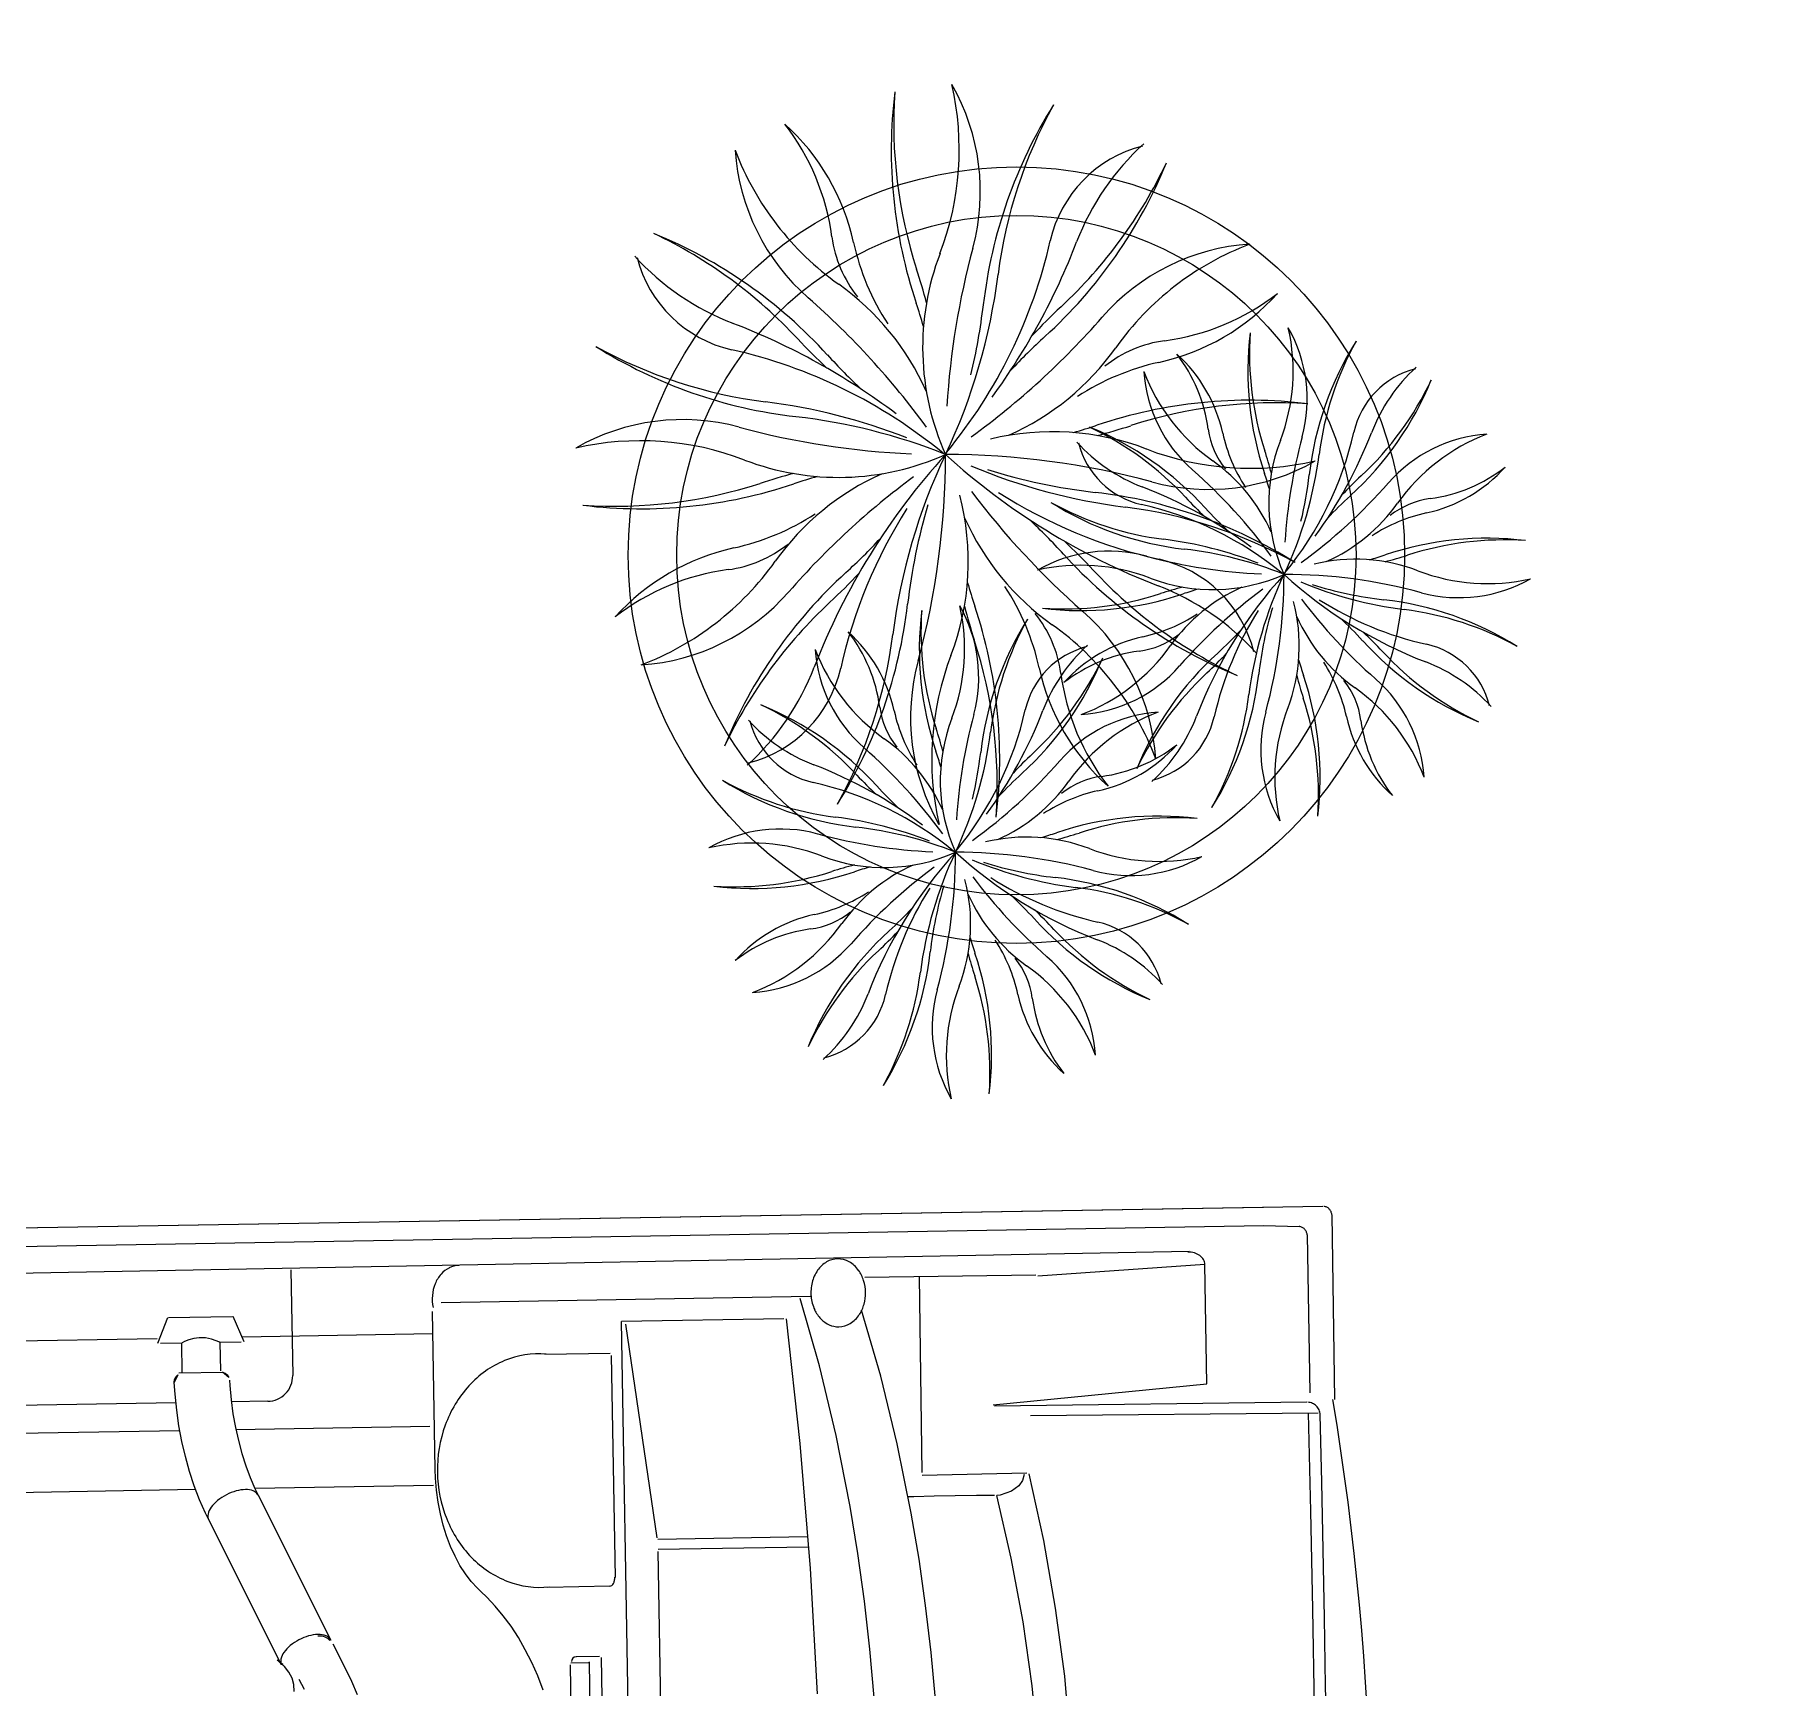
# Model space of a CAD drawing. Header units: metres. Extents: x 511.7 to 565.1, y 73.9 to 159.1.
# Drawn here: x 529.064 to 530.132, y 151.788 to 152.809 of the extents above; entities that cross this region are included whole.
import ezdxf

# ---------------------------------------------------------------- set-up
doc = ezdxf.new("R2010")
doc.units = ezdxf.units.M
doc.header["$MEASUREMENT"] = 0
doc.layers.get('0').update_dxf_attribs({"lineweight": 25})
doc.layers.add('fixtures', color=237, linetype='Continuous')
doc.layers.add('landscape', color=84, linetype='Continuous')

# ---------------------------------------------------------------- blocks, each defined once
blk = doc.blocks.new('dsa')
at = {"color": 7}
for radius in [12, 10.5]:
    blk.add_circle((244.608, 299.687), radius, dxfattribs=at)
for centre, radius, start, end in [((241.47, 314.062), 4.444, 349.9632, 34.8698), ((239.408, 314.751), 6.001, 344.1751, 17.9736), ((256.05, 311.89), 9.887, 153.0147, 178.5476), ((256.157, 312.434), 9.75, 156.1531, 177.8886), ((253.839, 316.028), 9.887, 178.1491, 203.682), ((253.704, 316.566), 9.75, 181.2875, 203.023), ((238.191, 312.222), 4.822, 12.6934, 42.9982), ((238.94, 311.814), 4.623, 17.5169, 53.0803), ((250.006, 313.232), 2.607, 109.3201, 172.4076), ((240.211, 318.297), 9.887, 317.4034, 342.9362), ((240.513, 318.762), 9.75, 318.0623, 339.7979), ((253.074, 312.147), 5.313, 137.4262, 164.0721), ((246.185, 317.482), 6.001, 205.9256, 239.7241), ((245.177, 315.556), 4.444, 189.0295, 233.936), ((252.219, 309.488), 4.444, 99.0295, 143.936), ((254.145, 308.48), 6.001, 115.9256, 149.7241), ((245.335, 313.831), 2.501, 192.6934, 223.8074), ((248.166, 314.726), 5.052, 197.5169, 218.2742), ((261.837, 310.457), 16.239, 169.9632, 185.1361), ((234.577, 317.426), 13.923, 322.7753, 344.0721), ((237.052, 314.959), 10.461, 332.8057, 352.4076), ((236.368, 303.548), 9.887, 47.4034, 72.9362), ((235.903, 303.85), 9.75, 48.0623, 69.7979), ((233.408, 307.941), 12.303, 19.6492, 23.023), ((250.386, 311.64), 5.409, 164.1751, 199.7901), ((234.119, 313.247), 12.303, 339.8174, 357.8886), ((248.446, 315.717), 4.623, 287.5169, 323.0803), ((248.854, 316.467), 4.822, 282.6934, 312.9982), ((242.518, 316.411), 5.313, 227.4262, 254.0721), ((241.433, 313.342), 2.607, 199.3201, 262.4076), ((240.432, 307.628), 5.409, 29.1978, 59.7241), ((234.143, 312.445), 12.027, 348.5755, 358.5476), ((235.499, 321.664), 16.239, 311.5838, 323.936), ((256.917, 304.024), 12.303, 138.0623, 142.0194), ((233.001, 298.836), 16.239, 42.0524, 53.936), ((233.77, 307.226), 12.027, 21.2823, 23.682), ((256.343, 303.465), 12.027, 137.4034, 142.1576), ((250.463, 309.323), 2.501, 102.6934, 133.8074), ((237.239, 297.914), 13.923, 52.7753, 74.0721), ((250.641, 320.254), 12.303, 228.0623, 232.0194), ((244.291, 314.233), 5.409, 299.1978, 329.7241), ((251.358, 306.491), 5.052, 107.5169, 128.2742), ((242.231, 319.493), 9.75, 246.1531, 267.8886), ((242.775, 319.387), 9.887, 243.0147, 268.5476), ((239.706, 300.389), 10.461, 62.6741, 82.4076), ((251.2, 319.68), 12.027, 227.4034, 232.1576), ((252.691, 300.826), 9.887, 88.1491, 113.682), ((253.229, 300.961), 9.75, 91.2875, 113.023), ((241.418, 297.456), 12.303, 72.4659, 87.8886), ((242.22, 297.48), 12.027, 77.747, 88.5476), ((248.303, 304.279), 5.409, 74.1751, 119.1978), ((243.889, 320.895), 12.027, 291.2823, 293.682), ((244.604, 321.257), 12.303, 289.6492, 293.023), ((251.414, 315.257), 6.001, 254.1751, 287.9736), ((250.725, 313.195), 4.444, 259.9632, 304.8698), ((240.603, 304.807), 4.444, 79.9632, 124.8698), ((244.208, 325.174), 16.239, 259.9632, 275.1361), ((254.276, 303.043), 10.461, 145.6153, 172.4076), ((257.209, 304.755), 12.303, 159.8174, 177.8886), ((251.2, 319.68), 12.027, 242.4885, 242.586), ((250.641, 320.254), 12.303, 246.0635, 246.1335), ((234.985, 314.537), 12.027, 332.4885, 332.586), ((234.411, 313.978), 12.303, 336.0635, 336.1335), ((240.942, 306.362), 5.409, 344.1751, 29.1978), ((240.687, 297.748), 12.303, 66.0635, 66.1335), ((240.128, 298.322), 12.027, 62.4885, 62.586), ((249.108, 320.522), 12.027, 253.3649, 268.5476), ((256.343, 303.465), 12.027, 152.4885, 152.586), ((256.917, 304.024), 12.303, 156.0635, 156.1335), ((251.622, 317.613), 10.461, 235.6153, 262.4076), ((247.12, 292.828), 16.239, 79.9632, 92.6782), ((239.914, 302.745), 6.001, 74.1751, 107.9736), ((243.025, 313.723), 5.409, 254.1751, 288.7866), ((247.037, 303.769), 5.409, 119.1978, 149.7241), ((255.829, 296.338), 16.239, 131.0304, 143.936), ((258.327, 319.166), 16.239, 221.1828, 233.936), ((249.91, 320.546), 12.303, 253.8673, 267.8886), ((248.553, 298.615), 9.887, 63.0147, 88.5476), ((238.637, 317.176), 9.887, 268.1491, 293.682), ((238.099, 317.041), 9.75, 271.2875, 293.023), ((246.724, 296.745), 12.303, 109.6492, 113.023), ((247.439, 297.107), 12.027, 111.2823, 113.682), ((229.491, 307.545), 16.239, 349.9632, 1.6227), ((240.778, 304.376), 6.667, 349.9632, 34.8698), ((237.685, 305.41), 9.001, 344.1751, 17.9736), ((254.089, 320.088), 13.923, 238.1979, 254.0721), ((240.128, 298.322), 12.027, 47.4034, 52.1576), ((262.648, 301.118), 14.831, 153.0147, 178.5476), ((262.807, 301.935), 14.625, 156.1531, 177.8886), ((249.097, 298.508), 9.75, 66.1531, 87.8886), ((239.931, 311.534), 5.052, 287.5169, 308.2742), ((256.751, 300.576), 13.923, 149.0262, 164.0721), ((259.331, 307.325), 14.831, 178.1491, 203.682), ((259.129, 308.133), 14.625, 181.2875, 203.023), ((257.185, 305.557), 12.027, 171.588, 178.5476), ((250.896, 310.374), 5.409, 209.1978, 239.7241), ((240.687, 297.748), 12.303, 48.0623, 52.0194), ((244.49, 306.569), 9.887, 178.1491, 203.682), ((244.356, 307.107), 9.75, 181.2875, 203.023), ((232.121, 304.603), 4.444, 349.9632, 34.8698), ((230.06, 305.292), 6.001, 344.1751, 17.9736), ((246.701, 302.43), 9.887, 153.0147, 178.5476), ((246.808, 302.975), 9.75, 156.1531, 177.8886), ((240.826, 308.703), 2.501, 282.6934, 313.8074), ((234.985, 314.537), 12.027, 317.4034, 322.1576), ((254.96, 314.454), 9.887, 227.4034, 252.9362), ((255.426, 314.152), 9.75, 228.0623, 249.7979), ((253.581, 303.132), 3.911, 109.3201, 172.4076), ((249.895, 304.659), 2.607, 19.3201, 82.4076), ((258.184, 301.504), 7.969, 137.4262, 164.0721), ((240.657, 303.773), 2.607, 109.3201, 172.4076), ((243.725, 302.688), 5.313, 137.4262, 164.0721), ((242.843, 302.308), 4.623, 107.5169, 143.0803), ((242.436, 301.558), 4.822, 102.6934, 132.9982), ((237.183, 309.521), 6.001, 295.9256, 329.7241), ((235.858, 301.617), 7.233, 12.6934, 42.9982), ((236.983, 301.005), 6.935, 17.5169, 53.0803), ((251.117, 299.705), 9.887, 137.4034, 162.9362), ((234.411, 313.978), 12.303, 318.0623, 322.0194), ((257.558, 310.776), 12.027, 201.2823, 203.682), ((243.123, 303.299), 5.052, 17.5169, 38.2742), ((238.889, 310.729), 14.831, 317.4034, 342.9362), ((239.342, 311.427), 14.625, 318.0623, 339.7979), ((248.81, 301.591), 5.313, 47.4262, 74.0721), ((228.842, 302.763), 4.822, 12.6934, 42.9982), ((229.591, 302.355), 4.623, 17.5169, 53.0803), ((230.862, 308.838), 9.887, 317.4034, 342.9362), ((231.164, 309.303), 9.75, 318.0623, 339.7979), ((239.109, 308.514), 4.444, 279.0295, 323.936), ((250.815, 299.239), 9.75, 138.0623, 159.7979), ((235.278, 306.112), 9.887, 333.0147, 358.5476), ((257.92, 310.061), 12.303, 199.6492, 203.023), ((237.489, 301.974), 9.887, 358.1491, 23.682), ((245.955, 304.194), 2.501, 12.6934, 43.8074), ((245.144, 300.52), 6.001, 25.9256, 59.7241), ((246.151, 302.446), 4.444, 9.0295, 53.936), ((236.836, 308.023), 6.001, 205.9256, 239.7241), ((235.828, 306.097), 4.444, 189.0295, 233.936), ((247.85, 309.506), 9.001, 205.9256, 239.7241), ((246.338, 306.617), 6.667, 189.0295, 233.936), ((235.172, 305.568), 9.75, 336.1531, 357.8886), ((237.624, 301.436), 9.75, 1.2875, 23.023), ((249.858, 303.94), 4.444, 169.9632, 214.8698), ((251.92, 303.251), 6.001, 164.1751, 197.9736), ((252.349, 306.211), 4.623, 197.5169, 233.0803), ((253.099, 305.803), 4.822, 192.6934, 222.9982), ((225.228, 307.967), 13.923, 322.7753, 344.0721), ((227.703, 305.5), 10.461, 332.8057, 352.4076), ((242.87, 300.029), 4.444, 99.0295, 143.936), ((244.796, 299.021), 6.001, 115.9256, 149.7241), ((238.254, 305.855), 5.313, 317.4262, 344.0721), ((241.323, 304.77), 2.607, 289.3201, 352.4076), ((256.901, 297.516), 6.667, 99.0295, 143.936), ((259.79, 296.004), 9.001, 115.9256, 149.7241), ((227.019, 294.089), 9.887, 47.4034, 72.9362), ((226.554, 294.391), 9.75, 48.0623, 69.7979), ((235.986, 304.372), 2.501, 192.6934, 223.8074), ((238.818, 305.267), 5.052, 197.5169, 218.2742), ((241.037, 302.18), 5.409, 164.1751, 199.7901), ((252.488, 300.998), 16.239, 169.9632, 185.1361), ((230.438, 309.422), 20.884, 322.7753, 344.0721), ((234.15, 305.722), 15.691, 332.8057, 352.4076), ((233.169, 306.952), 5.313, 227.4262, 254.0721), ((232.084, 303.883), 2.607, 199.3201, 262.4076), ((224.059, 298.482), 12.303, 19.6492, 23.023), ((224.77, 303.788), 12.303, 339.8174, 357.8886), ((239.098, 306.258), 4.623, 287.5169, 323.0803), ((239.505, 307.008), 4.822, 282.6934, 312.9982), ((246.575, 304.03), 3.752, 192.6934, 223.8074), ((250.822, 305.373), 7.577, 197.5169, 218.2742), ((271.328, 298.969), 24.359, 169.9632, 185.1361), ((223.652, 289.377), 16.239, 42.0524, 53.936), ((231.083, 298.169), 5.409, 29.1978, 59.7241), ((224.422, 297.767), 12.027, 21.2823, 23.682), ((224.794, 302.986), 12.027, 348.5755, 358.5476), ((226.15, 312.205), 16.239, 311.5838, 323.936), ((233.125, 288.605), 14.831, 47.4034, 72.9362), ((232.426, 289.058), 14.625, 48.0623, 69.7979), ((247.569, 294.565), 12.303, 138.0623, 142.0194), ((254.151, 300.743), 8.113, 164.1751, 199.7901), ((229.751, 303.154), 18.455, 339.8174, 357.8886), ((251.242, 306.86), 6.935, 287.5169, 323.0803), ((251.854, 307.984), 7.233, 282.6934, 312.9982), ((242.35, 307.9), 7.969, 227.4262, 254.0721), ((240.722, 303.297), 3.911, 199.3201, 262.4076), ((246.994, 294.006), 12.027, 137.4034, 142.1576), ((234.943, 304.774), 5.409, 299.1978, 329.7241), ((241.115, 299.864), 2.501, 102.6934, 133.8074), ((228.685, 295.196), 18.455, 19.6492, 23.023), ((227.891, 288.455), 13.923, 52.7753, 74.0721), ((241.292, 310.795), 12.303, 228.0623, 232.0194), ((242.01, 297.032), 5.052, 107.5169, 128.2742), ((239.221, 294.726), 8.113, 29.1978, 59.7241), ((229.787, 301.951), 18.04, 348.5755, 358.5476), ((231.821, 315.78), 24.359, 311.5838, 323.936), ((263.949, 289.32), 18.455, 138.0623, 142.0194), ((232.882, 310.034), 9.75, 246.1531, 267.8886), ((233.427, 309.928), 9.887, 243.0147, 268.5476), ((230.358, 290.93), 10.461, 62.6741, 82.4076), ((241.852, 310.22), 12.027, 227.4034, 232.1576), ((243.342, 291.367), 9.887, 88.1491, 113.682), ((243.881, 291.502), 9.75, 91.2875, 113.023), ((228.074, 281.537), 24.359, 42.0524, 53.936), ((229.228, 294.122), 18.04, 21.2823, 23.682), ((254.267, 297.268), 3.752, 102.6934, 133.8074), ((234.54, 311.436), 12.027, 291.2823, 293.682), ((235.256, 311.798), 12.303, 289.6492, 293.023), ((263.087, 288.481), 18.04, 137.4034, 142.1576), ((245.01, 304.633), 8.113, 299.1978, 329.7241), ((231.254, 295.348), 4.444, 79.9632, 124.8698), ((232.07, 287.997), 12.303, 72.4659, 87.8886), ((232.871, 288.021), 12.027, 77.747, 88.5476), ((238.954, 294.82), 5.409, 74.1751, 119.1978), ((234.432, 280.154), 20.884, 52.7753, 74.0721), ((242.065, 305.798), 6.001, 254.1751, 287.9736), ((241.376, 303.736), 4.444, 259.9632, 304.8698), ((254.534, 313.665), 18.455, 228.0623, 232.0194), ((255.61, 293.02), 7.577, 107.5169, 128.2742), ((230.565, 293.286), 6.001, 74.1751, 107.9736), ((234.859, 315.715), 16.239, 259.9632, 275.1361), ((244.928, 293.584), 10.461, 145.6153, 172.4076), ((247.861, 295.296), 12.303, 159.8174, 177.8886), ((241.852, 310.22), 12.027, 242.4885, 242.586), ((241.292, 310.795), 12.303, 246.0635, 246.1335), ((225.637, 305.078), 12.027, 332.4885, 332.586), ((225.062, 304.519), 12.303, 336.0635, 336.1335), ((231.594, 296.903), 5.409, 344.1751, 29.1978), ((231.339, 288.288), 12.303, 66.0635, 66.1335), ((230.779, 288.863), 12.027, 62.4885, 62.586), ((239.759, 311.063), 12.027, 253.3649, 268.5476), ((246.994, 294.006), 12.027, 152.4885, 152.586), ((247.569, 294.565), 12.303, 156.0635, 156.1335), ((242.273, 308.154), 10.461, 235.6153, 262.4076), ((237.772, 283.369), 16.239, 79.9632, 92.6782), ((240.561, 311.087), 12.303, 253.8673, 267.8886), ((238.132, 283.867), 15.691, 62.6741, 82.4076), ((255.373, 312.803), 18.04, 227.4034, 232.1576), ((257.609, 284.523), 14.831, 88.1491, 113.682), ((258.417, 284.725), 14.625, 91.2875, 113.023), ((233.677, 304.264), 5.409, 254.1751, 288.7866), ((237.375, 287.286), 12.303, 109.6492, 113.023), ((237.688, 294.31), 5.409, 119.1978, 149.7241), ((238.091, 287.648), 12.027, 111.2823, 113.682), ((246.48, 286.878), 16.239, 131.0304, 143.936), ((241.919, 312.524), 14.625, 246.1531, 267.8886), ((242.736, 312.364), 14.831, 243.0147, 268.5476), ((248.979, 309.707), 16.239, 221.1828, 233.936), ((244.74, 310.629), 13.923, 238.1979, 254.0721), ((239.204, 289.156), 9.887, 63.0147, 88.5476), ((239.749, 289.049), 9.75, 66.1531, 87.8886), ((229.289, 307.717), 9.887, 268.1491, 293.682), ((228.75, 307.582), 9.75, 271.2875, 293.023), ((247.403, 291.117), 13.923, 149.0262, 164.0721), ((220.142, 298.086), 16.239, 349.9632, 1.6227), ((241.547, 300.915), 5.409, 209.1978, 239.7241), ((230.779, 288.863), 12.027, 47.4034, 52.1576), ((230.582, 302.075), 5.052, 287.5169, 308.2742), ((225.637, 305.078), 12.027, 317.4034, 322.1576), ((247.837, 296.098), 12.027, 171.588, 178.5476), ((231.339, 288.288), 12.303, 48.0623, 52.0194), ((245.611, 304.995), 9.887, 227.4034, 252.9362), ((240.546, 295.2), 2.607, 19.3201, 82.4076), ((240.7, 279.467), 18.455, 72.4659, 87.8886), ((251.027, 289.703), 8.113, 74.1751, 119.1978), ((244.406, 314.626), 18.04, 291.2823, 293.682), ((245.479, 315.169), 18.455, 289.6492, 293.023), ((233.495, 292.849), 4.623, 107.5169, 143.0803), ((231.478, 299.244), 2.501, 282.6934, 313.8074), ((239.477, 290.494), 6.667, 79.9632, 124.8698), ((246.077, 304.693), 9.75, 228.0623, 249.7979), ((239.461, 292.132), 5.313, 47.4262, 74.0721), ((241.903, 279.503), 18.04, 77.747, 88.5476), ((255.694, 306.169), 9.001, 254.1751, 287.9736), ((254.66, 303.076), 6.667, 259.9632, 304.8698), ((233.087, 292.099), 4.822, 102.6934, 132.9982), ((227.834, 300.062), 6.001, 295.9256, 329.7241), ((241.769, 290.246), 9.887, 137.4034, 162.9362), ((225.062, 304.519), 12.303, 318.0623, 322.0194), ((248.209, 301.317), 12.027, 201.2823, 203.682), ((233.775, 293.84), 5.052, 17.5169, 38.2742), ((244.885, 321.045), 24.359, 259.9632, 275.1361), ((259.987, 287.848), 15.691, 145.6153, 172.4076), ((264.387, 290.416), 18.455, 159.8174, 177.8886), ((255.373, 312.803), 18.04, 242.4885, 242.586), ((254.534, 313.665), 18.455, 246.0635, 246.1335), ((231.051, 305.089), 18.04, 332.4885, 332.586), ((230.189, 304.25), 18.455, 336.0635, 336.1335), ((239.986, 292.827), 8.113, 344.1751, 29.1978), ((239.603, 279.905), 18.455, 66.0635, 66.1335), ((238.764, 280.767), 18.04, 62.4885, 62.586), ((252.235, 314.067), 18.04, 253.3649, 268.5476), ((263.087, 288.481), 18.04, 152.4885, 152.586), ((263.949, 289.32), 18.455, 156.0635, 156.1335), ((256.005, 309.703), 15.691, 235.6153, 262.4076), ((249.253, 272.525), 24.359, 79.9632, 92.6782), ((229.761, 299.055), 4.444, 279.0295, 323.936), ((241.466, 289.78), 9.75, 138.0623, 159.7979), ((225.93, 296.653), 9.887, 333.0147, 358.5476), ((238.444, 287.401), 9.001, 74.1751, 107.9736), ((248.571, 300.601), 12.303, 199.6492, 203.023), ((228.14, 292.515), 9.887, 358.1491, 23.682), ((236.606, 294.735), 2.501, 12.6934, 43.8074), ((235.795, 291.061), 6.001, 25.9256, 59.7241), ((236.802, 292.987), 4.444, 9.0295, 53.936), ((243.111, 303.868), 8.113, 254.1751, 288.7866), ((262.316, 277.79), 24.359, 131.0304, 143.936), ((253.437, 314.103), 18.455, 253.8673, 267.8886), ((225.823, 296.109), 9.75, 336.1531, 357.8886), ((228.275, 291.977), 9.75, 1.2875, 23.023), ((248.658, 278.401), 18.455, 109.6492, 113.023), ((249.128, 288.937), 8.113, 119.1978, 149.7241), ((249.732, 278.944), 18.04, 111.2823, 113.682), ((266.064, 312.033), 24.359, 221.1828, 233.936), ((259.706, 313.416), 20.884, 238.1979, 254.0721), ((251.402, 281.206), 14.831, 63.0147, 88.5476), ((252.219, 281.046), 14.625, 66.1531, 87.8886), ((236.529, 309.047), 14.831, 268.1491, 293.682), ((235.721, 308.845), 14.625, 271.2875, 293.023), ((240.509, 294.481), 4.444, 169.9632, 214.8698), ((242.571, 293.792), 6.001, 164.1751, 197.9736), ((243.001, 296.752), 4.623, 197.5169, 233.0803), ((243.75, 296.344), 4.822, 192.6934, 222.9982), ((222.809, 294.601), 24.359, 349.9632, 1.6227), ((238.764, 280.767), 18.04, 47.4034, 52.1576), ((228.905, 296.396), 5.313, 317.4262, 344.0721), ((231.974, 295.311), 2.607, 289.3201, 352.4076), ((238.469, 300.585), 7.577, 287.5169, 308.2742), ((263.699, 284.148), 20.884, 149.0262, 164.0721), ((254.917, 298.844), 8.113, 209.1978, 239.7241), ((239.603, 279.905), 18.455, 48.0623, 52.0194), ((231.051, 305.089), 18.04, 317.4034, 322.1576), ((264.35, 291.619), 18.04, 171.588, 178.5476), ((261.013, 304.965), 14.831, 227.4034, 252.9362), ((253.415, 290.273), 3.911, 19.3201, 82.4076), ((239.812, 296.338), 3.752, 282.6934, 313.8074), ((261.711, 304.512), 14.625, 228.0623, 249.7979), ((242.837, 286.746), 6.935, 107.5169, 143.0803), ((234.347, 297.566), 9.001, 295.9256, 329.7241), ((255.248, 282.841), 14.831, 137.4034, 162.9362), ((230.189, 304.25), 18.455, 318.0623, 322.0194), ((264.909, 299.448), 18.04, 201.2823, 203.682), ((243.257, 288.232), 7.577, 17.5169, 38.2742), ((251.788, 285.67), 7.969, 47.4262, 74.0721), ((242.226, 285.621), 7.233, 102.6934, 132.9982), ((247.799, 286.953), 6.667, 9.0295, 53.936), ((237.236, 296.054), 6.667, 279.0295, 323.936), ((254.795, 282.143), 14.625, 138.0623, 159.7979), ((231.49, 292.452), 14.831, 333.0147, 358.5476), ((265.453, 298.375), 18.455, 199.6492, 203.023), ((234.806, 286.245), 14.831, 358.1491, 23.682), ((247.505, 289.575), 3.752, 12.6934, 43.8074), ((246.288, 284.064), 9.001, 25.9256, 59.7241), ((231.33, 291.635), 14.625, 336.1531, 357.8886), ((235.009, 285.437), 14.625, 1.2875, 23.023), ((253.36, 289.194), 6.667, 169.9632, 214.8698), ((256.452, 288.16), 9.001, 164.1751, 197.9736), ((257.097, 292.6), 6.935, 197.5169, 233.0803), ((258.221, 291.989), 7.233, 192.6934, 222.9982), ((235.954, 292.066), 7.969, 317.4262, 344.0721), ((240.556, 290.438), 3.911, 289.3201, 352.4076)]:
    blk.add_arc(centre, radius, start, end)
blk = doc.blocks.new('fvbfd')
at = {"layer": 'fixtures'}
for p, q in [((10034.721, 8905.775), (10038.026, 8874.974)), ((10034.477, 8898.587), (10036.263, 8881.946)), ((10024.012, 8887.028), (10024.373, 8885.056)), ((10037.515, 8887.226), (10037.714, 8885.366)), ((10038.081, 8885.538), (10037.926, 8887.022)), ((10038.495, 8887.09), (10038.646, 8885.683)), ((10045.347, 8886.782), (10045.13, 8887.177)), ((10046.764, 8887.173), (10046.952, 8886.882)), ((10047.074, 8887.26), (10047.107, 8887.051)), ((10047.107, 8887.051), (10047.18, 8886.856)), ((10023.023, 8886.759), (10023.398, 8884.665)), ((10039.417, 8886.529), (10039.624, 8886.111)), ((10045.468, 8886.579), (10045.347, 8886.782)), ((10046.023, 8885.685), (10045.468, 8886.579)), ((10047.18, 8886.856), (10047.292, 8886.677)), ((10047.292, 8886.677), (10047.443, 8886.517)), ((10047.443, 8886.517), (10047.629, 8886.377)), ((10047.54, 8886.477), (10050.183, 8882.218)), ((10047.629, 8886.377), (10047.685, 8886.343)), ((10050.668, 8881.319), (10100.843, 8886.684)), ((10015.115, 8886.31), (10015.338, 8884.237)), ((10029.201, 8885.85), (10029.468, 8884.374)), ((10031.533, 8882.055), (10030.969, 8885.89)), ((10039.624, 8886.111), (10039.845, 8885.714)), ((10027.314, 8885.742), (10027.577, 8884.302)), ((10037.776, 8885.34), (10038.477, 8885.415)), ((10038.638, 8885.614), (10038.099, 8885.556)), ((10039.845, 8885.714), (10040.079, 8885.338)), ((10040.079, 8885.338), (10040.325, 8884.985)), ((10048.733, 8881.318), (10046.09, 8885.577)), ((10015.955, 8881.921), (10015.626, 8884.948)), ((10024.373, 8885.056), (10024.828, 8883.104)), ((10040.325, 8884.985), (10040.581, 8884.655)), ((10100.387, 8884.767), (10051.318, 8879.541)), ((10015.338, 8884.237), (10015.564, 8882.148)), ((10023.398, 8884.665), (10023.865, 8882.592)), ((10027.577, 8884.302), (10027.874, 8882.875)), ((10029.468, 8884.374), (10029.769, 8882.91)), ((10040.581, 8884.655), (10040.848, 8884.352)), ((10040.848, 8884.352), (10041.122, 8884.075)), ((10041.122, 8884.075), (10041.405, 8883.825)), ((10041.405, 8883.825), (10041.603, 8883.67)), ((10041.603, 8883.67), (10041.718, 8883.579)), ((10037.646, 8883.153), (10039.555, 8883.357)), ((10041.718, 8883.579), (10041.929, 8883.387)), ((10041.929, 8883.387), (10042.13, 8883.167)), ((10042.13, 8883.167), (10042.321, 8882.922)), ((10024.828, 8883.104), (10025.368, 8881.179)), ((10027.874, 8882.875), (10028.206, 8881.463)), ((10029.769, 8882.91), (10030.105, 8881.462)), ((10038.241, 8876.048), (10037.509, 8882.864)), ((10042.321, 8882.922), (10042.499, 8882.653)), ((10042.499, 8882.653), (10042.664, 8882.363)), ((10051.514, 8878.702), (10090.525, 8882.856)), ((10015.564, 8882.148), (10015.792, 8880.065)), ((10023.865, 8882.592), (10024.419, 8880.546)), ((10042.664, 8882.363), (10042.814, 8882.054)), ((10050.183, 8882.218), (10050.305, 8882.015)), ((10016.289, 8878.903), (10015.955, 8881.921)), ((10032.199, 8878.232), (10031.533, 8882.055)), ((10031.648, 8881.395), (10036.264, 8881.891)), ((10031.702, 8881.085), (10036.298, 8881.578)), ((10036.325, 8881.527), (10037.886, 8875.038)), ((10042.814, 8882.054), (10042.948, 8881.727)), ((10042.948, 8881.727), (10043.066, 8881.386)), ((10050.305, 8882.015), (10050.522, 8881.62)), ((10050.522, 8881.62), (10050.723, 8881.206)), ((10025.368, 8881.179), (10025.99, 8879.286)), ((10028.206, 8881.463), (10028.571, 8880.068)), ((10030.105, 8881.462), (10030.474, 8880.032)), ((10043.066, 8881.386), (10043.166, 8881.033)), ((10043.166, 8881.033), (10043.249, 8880.67)), ((10043.355, 8880.538), (10048.849, 8881.125)), ((10048.849, 8881.124), (10048.733, 8881.318)), ((10049.027, 8880.796), (10048.849, 8881.124)), ((10050.723, 8881.206), (10050.907, 8880.775)), ((10024.419, 8880.546), (10025.053, 8878.535)), ((10043.249, 8880.67), (10043.312, 8880.301)), ((10049.193, 8880.447), (10049.027, 8880.796)), ((10050.907, 8880.775), (10051.075, 8880.33)), ((10015.792, 8880.065), (10016.022, 8877.981)), ((10028.571, 8880.068), (10029.194, 8877.975)), ((10030.474, 8880.032), (10031.102, 8877.884)), ((10043.312, 8880.301), (10043.346, 8880.034)), ((10043.346, 8880.034), (10043.867, 8875.178)), ((10049.348, 8880.079), (10049.193, 8880.447)), ((10049.489, 8879.693), (10049.348, 8880.079)), ((10051.075, 8880.33), (10051.225, 8879.872)), ((10026.609, 8879.349), (10027.27, 8879.417)), ((10027.27, 8879.417), (10027.915, 8879.487)), ((10027.915, 8879.487), (10028.534, 8879.558)), ((10028.534, 8879.558), (10028.723, 8879.581)), ((10049.617, 8879.293), (10049.489, 8879.693)), ((10051.225, 8879.872), (10051.357, 8879.402)), ((10051.357, 8879.402), (10051.471, 8878.923)), ((10016.629, 8875.899), (10016.289, 8878.903)), ((10028.337, 8878.869), (10025.125, 8878.509)), ((10025.24, 8878.759), (10025.337, 8878.927)), ((10025.337, 8878.927), (10025.55, 8879.119)), ((10025.55, 8879.119), (10025.89, 8879.266)), ((10025.89, 8879.266), (10025.99, 8879.286)), ((10026.055, 8879.295), (10026.609, 8879.349)), ((10049.596, 8879.357), (10043.637, 8878.723)), ((10049.729, 8878.88), (10049.617, 8879.293)), ((10049.826, 8878.457), (10049.729, 8878.88)), ((10051.471, 8878.923), (10051.566, 8878.437)), ((10025.202, 8878.568), (10025.24, 8878.759)), ((10028.675, 8875.774), (10028.363, 8878.791)), ((10048.691, 8878.401), (10049.811, 8878.521)), ((10049.906, 8878.025), (10049.826, 8878.457)), ((10051.566, 8878.437), (10051.624, 8878.077)), ((10016.022, 8877.981), (10016.255, 8875.905)), ((10029.194, 8877.975), (10029.891, 8875.933)), ((10031.102, 8877.884), (10031.806, 8875.79)), ((10032.963, 8874.433), (10032.199, 8878.232)), ((10049.932, 8877.854), (10049.906, 8878.025)), ((10051.531, 8877.836), (10051.624, 8878.077)), ((10051.589, 8877.904), (10051.531, 8877.836)), ((10051.622, 8877.988), (10051.589, 8877.904)), ((10051.624, 8878.077), (10051.622, 8877.988)), ((10052.27, 8876.781), (10065.451, 8878.19)), ((10048.342, 8874.293), (10047.995, 8877.539)), ((10050.012, 8877.702), (10049.959, 8877.772)), ((10049.959, 8877.772), (10050.169, 8877.631)), ((10050.084, 8877.654), (10050.012, 8877.702)), ((10050.169, 8877.631), (10050.084, 8877.654)), ((10050.149, 8877.637), (10051.503, 8877.782)), ((10050.327, 8876.72), (10050.233, 8877.597)), ((10051.404, 8877.755), (10051.502, 8876.846)), ((10016.316, 8875.868), (10025.17, 8876.745)), ((10049.674, 8876.65), (10050.327, 8876.72)), ((10050.327, 8876.72), (10050.327, 8876.72)), ((10050.327, 8876.72), (10050.362, 8876.707)), ((10051.144, 8876.673), (10051.291, 8876.73)), ((10051.291, 8876.73), (10051.416, 8876.794)), ((10051.416, 8876.794), (10051.49, 8876.838)), ((10051.49, 8876.838), (10051.502, 8876.846)), ((10051.502, 8876.846), (10052.154, 8876.916)), ((10052.239, 8876.92), (10051.996, 8876.102)), ((10026.309, 8876.541), (10016.697, 8875.546)), ((10026.345, 8876.511), (10019.827, 8875.272)), ((10040.289, 8876.187), (10038.282, 8875.973)), ((10043.792, 8875.871), (10049.66, 8876.499)), ((10049.58, 8876.636), (10049.99, 8875.888)), ((10050.362, 8876.707), (10050.449, 8876.679)), ((10050.449, 8876.679), (10050.591, 8876.645)), ((10050.591, 8876.645), (10050.782, 8876.622)), ((10050.782, 8876.622), (10050.978, 8876.634)), ((10050.978, 8876.634), (10051.144, 8876.673)), ((10072.137, 8875.955), (10018.515, 8870.244)), ((10065.429, 8876.087), (10020.737, 8871.242)), ((10028.983, 8872.777), (10028.675, 8875.774)), ((10029.891, 8875.933), (10030.66, 8873.957)), ((10031.806, 8875.79), (10032.58, 8873.763)), ((10050.019, 8875.896), (10051.977, 8876.106)), ((10016.444, 8869.727), (10015.854, 8875.403)), ((10017.153, 8870.407), (10016.636, 8875.265)), ((10071.384, 8875.299), (10016.751, 8869.48)), ((10071.396, 8875.304), (10018.575, 8869.678)), ((10019.827, 8875.272), (10020.218, 8871.6)), ((10043.621, 8874.883), (10032.276, 8873.664)), ((10033.028, 8874.438), (10038.026, 8874.974)), ((10025.398, 8872.401), (10030.653, 8872.946)), ((10020.218, 8871.6), (10025.33, 8872.426)), ((10018.515, 8870.245), (10017.419, 8870.176))]:
    blk.add_line(p, q, dxfattribs=at)
for centre, radius, start, end in [((10100.172, 8897.337), 87.075, 177.7691, 194.58385), ((10047.295, 8886.359), 0.238, 16.4746, 24.9927), ((10047.299, 8886.336), 0.279, 352.7011, 30.3003), ((10046.259, 8886.935), 1.514, 302.5379, 314.7008), ((10046.582, 8886.622), 1.064, 314.2322, 329.648), ((10047.027, 8886.371), 0.553, 328.7858, 352.7053), ((10038.475, 8885.562), 0.147, 277.3436, 6.0789), ((10046.328, 8885.735), 0.286, 213.6591, 253.5908), ((10046.341, 8885.785), 0.292, 220.3697, 255.8587), ((10046.42, 8886.039), 0.603, 253.387, 277.7546), ((10046.42, 8886.081), 0.598, 255.4492, 277.4774), ((10046.367, 8886.583), 1.149, 276.6889, 291.335), ((10046.231, 8886.963), 1.553, 290.9065, 302.8641), ((10037.669, 8883.039), 0.11, 98.4581, 132.7987), ((10040.05, 8880.601), 2.788, 74.2498, 101.0442), ((10039.953, 8880.3), 3.104, 49.0883, 74.035), ((10037.957, 8882.908), 0.437, 172.573, 186.2926), ((10037.847, 8882.925), 0.326, 156.304, 173.0054), ((10037.723, 8882.982), 0.19, 132.946, 156.9405), ((10039.605, 8879.893), 3.64, 26.6963, 49.1309), ((10049.941, 8882.077), 0.28, 352.3925, 30.2658), ((10039.24, 8879.696), 4.055, 5.9999, 26.873), ((10048.897, 8882.683), 1.522, 302.1286, 314.3553), ((10049.215, 8882.37), 1.076, 313.8813, 329.3196), ((10049.665, 8882.113), 0.559, 328.4413, 352.4175), ((10048.935, 8881.444), 0.238, 211.8329, 215.3189), ((10048.974, 8881.482), 0.292, 217.0315, 253.8997), ((10049.061, 8881.772), 0.595, 253.6417, 276.6305), ((10049.017, 8882.298), 1.122, 275.7859, 290.8008), ((10048.878, 8882.696), 1.544, 290.3492, 302.4633), ((10039.242, 8879.681), 4.054, 345.221, 6.207), ((10039.644, 8879.564), 3.635, 322.8291, 345.4001), ((10048.774, 8877.623), 0.783, 96.0782, 186.0929), ((10040.071, 8879.237), 3.098, 297.7587, 322.87), ((10040.226, 8878.966), 2.785, 270.5871, 297.5366), ((10016.656, 8875.964), 0.405, 188.4145, 209.2287), ((10016.654, 8875.963), 0.403, 209.2079, 230.099), ((10016.65, 8875.958), 0.397, 230.0878, 251.1881), ((10016.648, 8875.952), 0.39, 251.1929, 272.5295), ((10042.62, 8874.689), 1.297, 359.9718, 16.6059), ((10042.682, 8874.685), 1.235, 342.9672, 0.1614), ((10031.711, 8873.568), 1.127, 151.7357, 169.794), ((10031.505, 8873.684), 0.889, 126.4397, 152.0588), ((10031.396, 8873.826), 0.711, 96.4698, 126.191), ((10031.389, 8873.835), 0.701, 71.219, 95.9242), ((10031.345, 8873.716), 0.828, 48.8924, 71.0142), ((10031.21, 8873.559), 1.035, 29.9028, 48.9591), ((10031.036, 8873.456), 1.237, 10.17, 30.0294), ((10042.864, 8874.626), 1.043, 323.9041, 343.1451), ((10031.859, 8873.537), 1.278, 169.6139, 186.2155), ((10030.988, 8873.441), 1.287, 351.1248, 10.4632), ((10043.105, 8874.391), 0.702, 276.3329, 301.3912), ((10043.034, 8874.501), 0.832, 301.6003, 323.9792), ((10031.86, 8873.533), 1.278, 186.0327, 202.6344), ((10031.722, 8873.471), 1.127, 202.4543, 220.5125), ((10031.147, 8873.41), 1.126, 330.259, 351.4141), ((10031.545, 8873.314), 0.889, 220.1895, 245.8086), ((10031.469, 8873.152), 0.711, 246.0572, 275.7784), ((10031.461, 8873.149), 0.709, 276.4384, 305.2167), ((10031.361, 8873.284), 0.877, 305.4607, 330.4466), ((10020.525, 8871.635), 0.308, 186.3938, 215.2492), ((10020.594, 8871.687), 0.395, 215.6135, 240.1029), ((10020.672, 8871.818), 0.548, 239.9111, 259.5974), ((10020.7, 8871.951), 0.684, 259.3039, 276.273), ((10017.42, 8870.448), 0.27, 188.7227, 209.0537), ((10017.425, 8870.45), 0.275, 208.9949, 229.0611), ((10017.422, 8870.447), 0.271, 229.0011, 249.29), ((10017.418, 8870.435), 0.259, 249.2542, 270.1616), ((10016.717, 8869.76), 0.27, 188.7227, 209.0537), ((10016.722, 8869.762), 0.275, 208.9949, 229.0611), ((10016.719, 8869.758), 0.271, 229.0011, 249.29), ((10016.715, 8869.747), 0.259, 249.2542, 270.1616)]:
    blk.add_arc(centre, radius, start, end, dxfattribs=at)

msp = doc.modelspace()

# ---------------------------------------------------------------- hatches: boundary and pattern name
h = msp.add_hatch()
h.set_pattern_fill('ANGLE', color=256, scale=0.22)
h.set_pattern_definition([(0, (-147.6533, 48.98411), (0, 0.0605), [0.044, -0.0165]), (90, (-147.6533, 48.98411), (-0.0605, 4e-18), [0.044, -0.0165])])
h.paths.add_polyline_path([(561.9448, 159.0335), (561.4948, 159.0335), (561.4948, 158.6835), (561.9448, 158.6835)])
h.paths.add_polyline_path([(561.9459, 154.4754), (561.5959, 154.4754), (561.5959, 154.0254), (561.9459, 154.0254)])
h.paths.add_polyline_path([(560.1513, 134.4713), (559.8013, 134.4713), (559.8013, 134.0213), (560.1513, 134.0213), (560.1513, 134.0216)])
h.paths.add_polyline_path([(514.2405, 124.2734), (513.7905, 124.2734), (513.7905, 123.9234), (514.2405, 123.9234)])
h.paths.add_polyline_path([(513.9461, 124.0974, -1), (513.8461, 124.0974, -1)], flags=16)
h.paths.add_polyline_path([(514.0302, 134.372), (513.7944, 134.372), (513.7941, 133.922), (514.0302, 133.922)])
h.paths.add_polyline_path([(514.1441, 134.372), (514.0302, 134.372), (514.0302, 133.922), (514.1441, 133.922)])
h.paths.add_polyline_path([(520.1781, 154.0348), (519.944, 154.0348), (519.944, 153.5848), (520.1781, 153.5848)])
h.paths.add_polyline_path([(520.294, 154.0348), (520.1781, 154.0348), (520.1781, 153.5848), (520.294, 153.5848)])

# ---------------------------------------------------------------- block references
at = {"xscale": 0.019999999999999993, "yscale": 0.019999999999999993, "zscale": 0.019999999999999993, "rotation": 174.87859352088338}
msp.add_blockref('fvbfd', (745.2302, 310.8835), dxfattribs=at)
at = {"layer": 'landscape', "xscale": 0.019999999999999993, "yscale": 0.019999999999999993, "zscale": 0.019999999999999993, "rotation": 174.87859352088338}
msp.add_blockref('dsa', (535.0783, 158.0207), dxfattribs=at)

doc.saveas('drawing.dxf')
